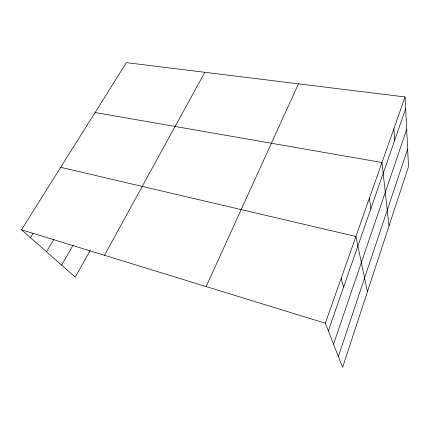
<?xml version="1.0" encoding="UTF-8"?>
<svg xmlns="http://www.w3.org/2000/svg" width="430" height="430" viewBox="0 0 430 430"><rect width="100%" height="100%" fill="white"/><g stroke="black" fill="none" stroke-linecap="round" stroke-linejoin="round"><path stroke-width="0.64" d="M338.362 356.518L407.64 149.097M333.54 344.188L406.673 129.511M328.343 330.901L405.651 108.752M405.071 96.96L408.5 166.577L342.602 367.36L325.349 323.247L405.071 96.96L126.388 62.64L21.5 229.77L75.228 277.103L90.219 250.421M206.11 286.563L298.463 83.834M104.463 255.291L204.804 72.299M61.624 265.116L73.218 245.057M46.467 251.765L53.922 239.268M30.514 237.715L33.293 233.205M95.089 112.509L381.974 162.524L389.016 225.954M60.694 167.318L355.922 236.468L367.424 291.728M21.5 229.77L325.349 323.247M341.157 278.382L343.608 287.03M369.348 198.348L370.918 208.561M393.858 128.785L394.735 140.126"/></g></svg>
